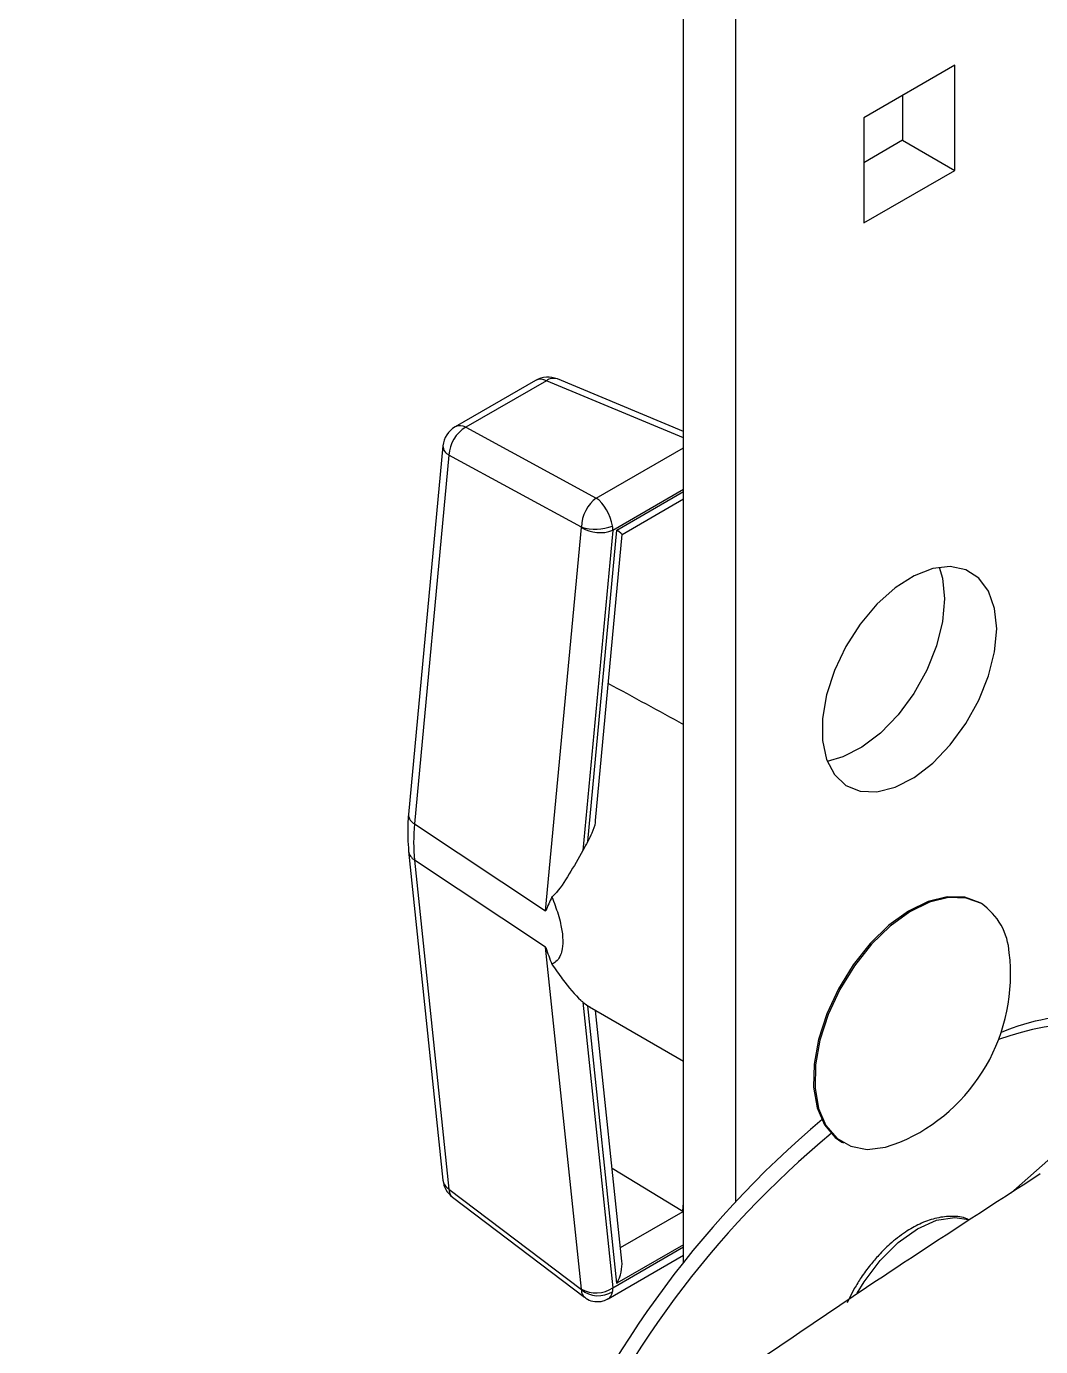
# Model space of a CAD drawing. Extents: x 8 to 113, y 1 to 87.
# Drawn here: x 13.484 to 16.068, y 10.177 to 13.541 of the extents above; entities that cross this region are included whole.
import ezdxf

# ---------------------------------------------------------------- set-up
doc = ezdxf.new("R2010")
doc.units = 0
doc.header["$MEASUREMENT"] = 0
doc.layers.add('OBJECT', color=7, linetype='CONTINUOUS')

msp = doc.modelspace()

# ---------------------------------------------------------------- linework, layer by layer
at = {"layer": 'OBJECT'}
for p, q in [((15.1588, 10.3925), (15.1588, 16.1326)), ((15.2918, 10.5466), (15.2918, 16.0558)), ((15.8497, 13.4416), (15.6177, 13.3077)), ((15.8497, 13.1738), (15.8497, 13.4416)), ((15.7167, 13.3649), (15.7167, 13.2505)), ((15.6177, 13.3077), (15.6177, 13.0399)), ((15.7167, 13.2505), (15.6177, 13.1934)), ((15.7167, 13.2505), (15.8497, 13.1738)), ((15.6177, 13.0399), (15.8497, 13.1738)), ((14.7817, 12.6389), (14.5765, 12.5204)), ((14.8091, 12.6378), (14.6039, 12.5193)), ((15.1588, 12.4922), (14.8091, 12.6378)), ((15.1588, 12.5085), (14.837, 12.6425)), ((14.6039, 12.5193), (14.9361, 12.3386)), ((14.5455, 12.4721), (14.4578, 11.5325)), ((14.5608, 12.4485), (14.4731, 11.509)), ((14.8983, 12.265), (14.5608, 12.4485)), ((14.9361, 12.3386), (15.1588, 12.4672)), ((15.1588, 12.3609), (14.9784, 12.2567)), ((14.9885, 12.257), (15.1588, 12.3553)), ((15.0018, 12.246), (15.1588, 12.3367)), ((15.1588, 12.3321), (15.1584, 12.3364)), ((14.8071, 11.287), (14.8982, 12.2636)), ((14.9784, 12.2567), (14.9022, 11.4408)), ((14.9145, 11.4642), (14.9885, 12.257)), ((14.9338, 11.5176), (15.0018, 12.2461)), ((14.4731, 11.509), (14.8071, 11.287)), ((14.4579, 11.4395), (14.5456, 10.6012)), ((14.8071, 11.1948), (14.4731, 11.4168)), ((14.4731, 11.4168), (14.5608, 10.5785)), ((15.9176, 11.3057), (15.9141, 11.3078)), ((14.8982, 10.3235), (14.8071, 11.1948)), ((14.9022, 11.0548), (14.9784, 10.3268)), ((14.9145, 11.0456), (14.9194, 11.0431)), ((14.9885, 10.3383), (14.9145, 11.0456)), ((14.9192, 11.0427), (15.1588, 10.9043)), ((15.0014, 10.3946), (14.9345, 11.0338)), ((15.5621, 10.6981), (15.5657, 10.696)), ((16.1014, 10.664), (15.9921, 10.5679)), ((14.9766, 10.6313), (15.1568, 10.522)), ((14.5608, 10.5785), (14.8983, 10.3224)), ((14.5699, 10.558), (14.9061, 10.3028)), ((15.1568, 10.522), (15.1588, 10.5433)), ((14.9978, 10.4293), (15.1576, 10.5216)), ((14.9784, 10.3268), (15.1588, 10.4309)), ((15.1588, 10.4366), (14.9885, 10.3383)), ((14.9669, 10.299), (15.1588, 10.4098)), ((15.5937, 10.3249), (15.5756, 10.2886))]:
    msp.add_line(p, q, dxfattribs=at)
at = {"layer": 'OBJECT', "flags": 128}
for points in [[(15.9564, 12.0057), (15.9512, 12.058), (15.9359, 12.1018), (15.911, 12.1352), (15.8779, 12.1564), (15.838, 12.1646), (15.7933, 12.1594), (15.7458, 12.1409), (15.6977, 12.1102), (15.6513, 12.0685), (15.6087, 12.0179), (15.572, 11.9607), (15.5429, 11.8996), (15.5226, 11.8374), (15.5123, 11.7771), (15.5123, 11.7215), (15.5226, 11.6732), (15.5429, 11.6344), (15.572, 11.6069), (15.6087, 11.5921), (15.6513, 11.5906), (15.6977, 11.6025), (15.7458, 11.6273), (15.7933, 11.6637), (15.838, 11.7101), (15.8779, 11.7643), (15.911, 11.8238), (15.9359, 11.8858), (15.9512, 11.9474), (15.9564, 12.0057)], [(15.81, 12.1628), (15.8183, 12.1348), (15.8235, 12.0825)], [(15.8235, 12.0825), (15.8183, 12.0242), (15.8029, 11.9626), (15.7781, 11.9006), (15.745, 11.8411), (15.7051, 11.7869), (15.6604, 11.7404), (15.6128, 11.704), (15.5647, 11.6793), (15.5245, 11.6682)], [(15.9141, 11.3078), (15.8751, 11.322), (15.8305, 11.3231), (15.782, 11.3112), (15.7318, 11.2866), (15.6819, 11.2504), (15.6342, 11.2041), (15.5908, 11.1496), (15.5534, 11.089), (15.5236, 11.0249), (15.5026, 10.9599), (15.4912, 10.8967), (15.4899, 10.8378), (15.4988, 10.7857), (15.5175, 10.7425), (15.5452, 10.7099), (15.5621, 10.6981)], [(15.9177, 11.3057), (15.8786, 11.3199), (15.834, 11.3211), (15.7856, 11.3092), (15.7354, 11.2846), (15.6854, 11.2484), (15.6377, 11.2021), (15.5943, 11.1475), (15.557, 11.087), (15.5272, 11.0229), (15.5061, 10.9579), (15.4948, 10.8947), (15.4935, 10.8358), (15.5024, 10.7837), (15.521, 10.7405), (15.5488, 10.7079), (15.5844, 10.6873), (15.6264, 10.6796), (15.6732, 10.685), (15.71, 10.6975)], [(15.6011, 10.3132), (15.6184, 10.3418), (15.6595, 10.3966), (15.7057, 10.4427), (15.7545, 10.4774), (15.8034, 10.499), (15.8496, 10.5064), (15.885, 10.501)]]:
    msp.add_lwpolyline(points, dxfattribs=at)
at = {"layer": 'OBJECT'}
for centre, radius, start, end in [((14.813, 12.5848), 0.0625, 67.401, 119.9973), ((14.7944, 12.6127), 0.0291, 59.6535, 115.8951), ((14.8274, 12.6139), 0.0301, 71.5079, 127.3885), ((14.6077, 12.4663), 0.0625, 119.9973, 174.667), ((14.6474, 12.4444), 0.0867, 120.1577, 177.2631), ((14.5892, 12.4942), 0.0291, 59.6535, 115.8951), ((14.5724, 12.4729), 0.0269, 181.6246, 244.5385), ((14.9455, 12.3442), 0.0934, 239.6247, 290.6249), ((14.9337, 12.3843), 0.1245, 253.4479, 290.6393), ((14.4847, 11.5333), 0.0269, 181.6247, 244.5387), ((14.4892, 11.4441), 0.0317, 188.1664, 239.5124), ((15.4804, 11.1516), 0.6464, 151.085, 153.4289), ((15.8227, 11.1693), 0.1662, 3.6859, 55.1427), ((15.5265, 11.1251), 0.4653, 330, 6.7785), ((14.9841, 11.1517), 0.1268, 229.7817, 236.7246), ((16.1932, 10.3325), 0.6683, 69.1753, 110.3114), ((16.1811, 10.4709), 0.5498, 62.5783, 112.8404), ((15.5265, 11.1251), 0.4653, 293.2269, 330), ((17.1465, 8.8153), 2.5372, 130.1132, 158.3676), ((17.0756, 8.8591), 2.4159, 129.6277, 157.284), ((14.6077, 10.6078), 0.0625, 185.9728, 232.7998), ((14.5769, 10.6058), 0.0317, 188.207, 239.5096), ((14.5862, 10.5775), 0.0254, 177.703, 230.1361), ((14.9357, 10.3898), 0.0762, 240.5849, 304.14), ((14.9417, 10.3743), 0.0677, 230.1125, 302.0855)]:
    msp.add_arc(centre, radius, start, end, dxfattribs=at)
for centre, major_axis, ratio, start_param, end_param in [((14.9399, 12.2856), (0.0242, 0.0579), 0.586383, 0.712332, 2.164272), ((14.9399, 12.2856), (-0.0264, 0.0568), 0.494733, 4.17706, 5.628999), ((14.8933, 12.2669), (-0.00266, 0.00708), 0.592096, 4.024712, 4.230835), ((14.9346, 12.2825), (-0.0302, 0.0547), 0.580255, 3.938244, 4.144367), ((14.9497, 12.2794), (0.0521, -0.0334), 0.049063, 0.025356, 0.760124), ((12.5832, 12.8243), (4.0542, -2.011), 0.053878, 0.909391, 0.969389), ((14.8282, 11.6643), (0.2542, 0.4311), 0.582405, 2.24928, 2.475618), ((15.1932, 10.5464), (0.0548, -0.0042), 0.631769, 4.037429, 4.054882), ((14.9497, 10.3607), (0.0335, 0.0656), 0.609076, 4.680667, 5.52959), ((14.9346, 10.3525), (-0.0315, 0.054), 0.564605, 3.718447, 3.92457), ((14.8933, 10.3268), (-0.00396, 0.00637), 0.47059, 3.705741, 3.911865), ((14.9399, 10.3556), (0.0325, 0.0537), 0.485137, 2.493168, 3.088758), ((14.9399, 10.3556), (-0.0254, 0.0574), 0.506157, 3.196668, 3.775292)]:
    msp.add_ellipse(centre, major_axis=major_axis, ratio=ratio, start_param=start_param, end_param=end_param, dxfattribs=at)
for points, knots in [([(14.4578, 11.5325), (14.4571, 11.5246), (14.4545, 11.4925), (14.4564, 11.4623), (14.4579, 11.4395)], [0, 0, 0, 0, 0.249063, 1, 1, 1, 1]), ([(14.9332, 11.5176), (14.9332, 11.5159), (14.9332, 11.5053), (14.926, 11.4866), (14.918, 11.4711), (14.9145, 11.4642)], [0, 0, 0, 0, 0.098975, 0.600866, 1, 1, 1, 1]), ([(14.9022, 11.4408), (14.8906, 11.4205), (14.8668, 11.3792), (14.8411, 11.3399), (14.8254, 11.3246), (14.8233, 11.3226)], [0, 0, 0, 0, 0.454625, 0.927986, 1, 1, 1, 1]), ([(14.8233, 11.3226), (14.8177, 11.3108), (14.812, 11.2988), (14.8072, 11.2872), (14.8071, 11.287)], [0, 0, 0, 0, 0.982725, 1, 1, 1, 1]), ([(14.8233, 11.3226), (14.8288, 11.3081), (14.8373, 11.2858), (14.8466, 11.2508), (14.8517, 11.2192), (14.8507, 11.192), (14.8432, 11.166), (14.8326, 11.1559), (14.8238, 11.1517), (14.8233, 11.1515)], [0, 0, 0, 0, 0.190458, 0.293194, 0.446601, 0.600718, 0.707922, 0.98553, 1, 1, 1, 1]), ([(15.2364, 8.6341), (15.582, 8.8772), (16.2733, 9.3634), (17.3149, 10.049), (18.3292, 10.687), (18.9967, 11.0771), (19.3157, 11.2635)], [0, 0, 0, 0, 0.255394, 0.510845, 0.766264, 1, 1, 1, 1]), ([(19.3157, 11.2407), (19.1476, 11.1432), (18.7799, 10.9298), (18.2146, 10.5874), (17.6145, 10.2133), (17.0102, 9.8242), (16.4076, 9.4239), (15.8195, 9.0221), (15.4358, 8.7505), (15.2475, 8.6172)], [0, 0, 0, 0, 0.123528, 0.270146, 0.415672, 0.565188, 0.715491, 0.860428, 1, 1, 1, 1]), ([(14.8071, 11.1948), (14.8072, 11.1945), (14.812, 11.1797), (14.8177, 11.1655), (14.8233, 11.1515)], [0, 0, 0, 0, 0.01728, 1, 1, 1, 1]), ([(14.8233, 11.1515), (14.8321, 11.1386), (14.8571, 11.1019), (14.8843, 11.0703), (14.9004, 11.0564), (14.9022, 11.0548)], [0, 0, 0, 0, 0.324578, 0.922743, 1, 1, 1, 1]), ([(16.0674, 10.617), (15.9511, 10.5417), (15.6506, 10.3473), (15.1743, 10.0224), (14.6379, 9.6441), (14.1108, 9.2552), (13.7262, 8.964), (13.5202, 8.7997), (13.4842, 8.771)], [0, 0, 0, 0, 0.130614, 0.3372653, 0.5438032, 0.7501944, 0.9564046, 1, 1, 1, 1]), ([(15.8847, 10.5003), (15.8818, 10.5017), (15.8678, 10.5084), (15.8385, 10.5099), (15.7997, 10.5051), (15.7609, 10.4909), (15.7222, 10.4689), (15.687, 10.4416), (15.6574, 10.4123), (15.633, 10.3837), (15.612, 10.3552), (15.5994, 10.3344), (15.5937, 10.3249)], [0, 0, 0, 0, 0.032443, 0.157938, 0.283537, 0.405857, 0.522429, 0.652613, 0.750544, 0.829995, 0.922565, 1, 1, 1, 1]), ([(14.9063, 10.3036), (14.9088, 10.3015), (14.9162, 10.2953), (14.9331, 10.2909), (14.952, 10.2917), (14.9626, 10.2971), (14.9668, 10.2993)], [0, 0, 0, 0, 0.144722, 0.449594, 0.78273, 1, 1, 1, 1])]:
    msp.add_open_spline(points, degree=3, knots=knots, dxfattribs=at)

doc.saveas('drawing.dxf')
